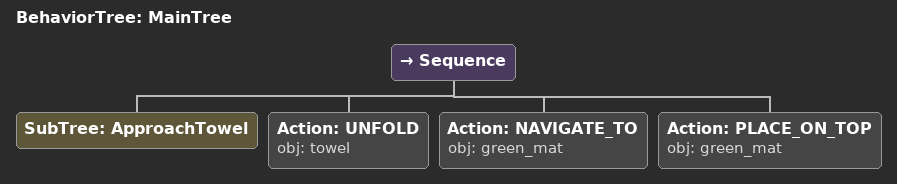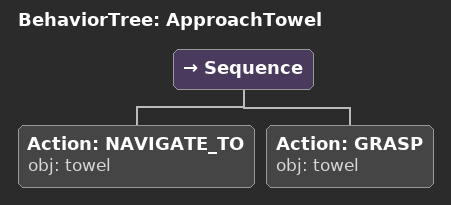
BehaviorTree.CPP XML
<root main_tree_to_execute="MainTree">
  <BehaviorTree ID="MainTree">
    <Sequence>
      <!-- Execute subtree ApproachTowel -->
      <SubTree ID="ApproachTowel" />
      <!-- Unfold towel -->
      <Action ID="UNFOLD" obj="towel" />
      <!-- Navigate to green_mat -->
      <Action ID="NAVIGATE_TO" obj="green_mat" />
      <!-- Place on green_mat -->
      <Action ID="PLACE_ON_TOP" obj="green_mat" />
    </Sequence>
  </BehaviorTree>
  <!-- Subtree definition ApproachTowel -->
  <BehaviorTree ID="ApproachTowel">
    <Sequence>
      <!-- Navigate to towel -->
      <Action ID="NAVIGATE_TO" obj="towel" />
      <!-- Grasp towel -->
      <Action ID="GRASP" obj="towel" />
    </Sequence>
  </BehaviorTree>
</root>
